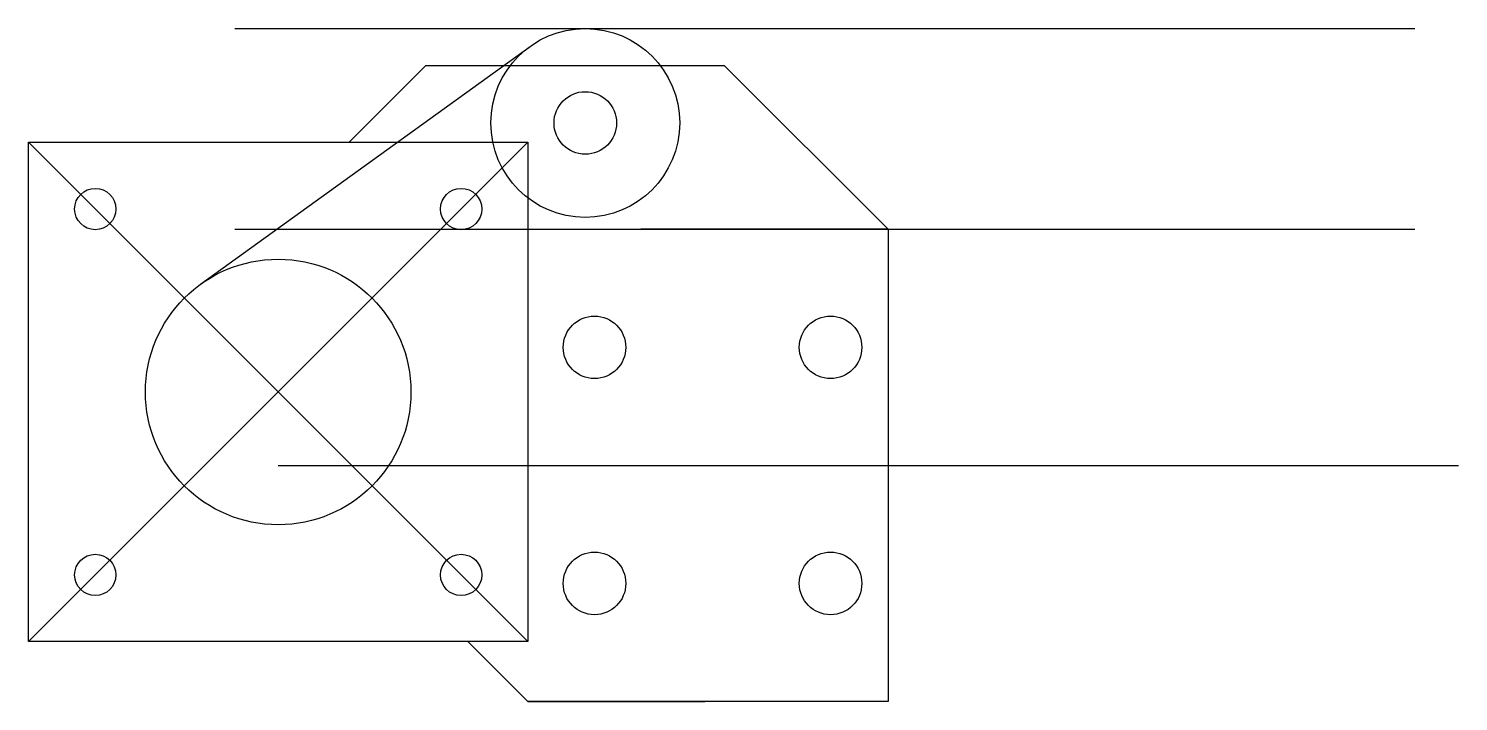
# Model space of a CAD drawing. Header units: millimetres. Extents: x -21 to 100, y -26 to 31.
import ezdxf

# ---------------------------------------------------------------- set-up
doc = ezdxf.new("R2010")
doc.units = ezdxf.units.MM
doc.layers.get('0').update_dxf_attribs({"linetype": 'CONTINUOUS'})

msp = doc.modelspace()

# ---------------------------------------------------------------- linework, layer by layer
for p, q in [((-3.68, 30.79), (96.32, 30.79)), ((-6.58, 9.12), (21.34, 29.27)), ((6, 21.15), (12.51, 27.66)), ((12.51, 27.66), (37.8, 27.66)), ((51.67, 13.78), (37.8, 27.66)), ((-21.15, 21.15), (21.15, 21.15)), ((-21.15, -21.15), (-21.15, 21.15)), ((-21.15, 21.15), (21.15, -21.15)), ((21.15, 21.15), (-21.15, -21.15)), ((-21.15, -21.15), (-21.15, 21.15)), ((-21.15, 21.15), (6, 21.15)), ((6, 21.15), (18.12, 21.15)), ((21.15, 21.15), (21.15, -21.15)), ((-3.68, 13.78), (96.32, 13.78)), ((51.67, 13.78), (30.74, 13.78)), ((51.67, 13.78), (51.67, -26.22)), ((0, -6.22), (100, -6.22)), ((21.15, -21.15), (-21.15, -21.15)), ((16.08, -21.15), (-21.15, -21.15)), ((21.15, -26.22), (16.08, -21.15)), ((51.67, -26.22), (21.15, -26.22)), ((21.15, -26.22), (36.15, -26.22))]:
    msp.add_line(p, q)
for centre, radius in [((26.02, 22.79), 8), ((26.02, 22.79), 2.65), ((-15.5, 15.5), 1.75), ((15.5, 15.5), 1.75), ((0, 0), 11.25), ((26.8, 3.78), 2.65), ((46.8, 3.78), 2.65), ((-15.5, -15.5), 1.75), ((15.5, -15.5), 1.75), ((26.8, -16.22), 2.65), ((46.8, -16.22), 2.65)]:
    msp.add_circle(centre, radius)

doc.saveas('drawing.dxf')
